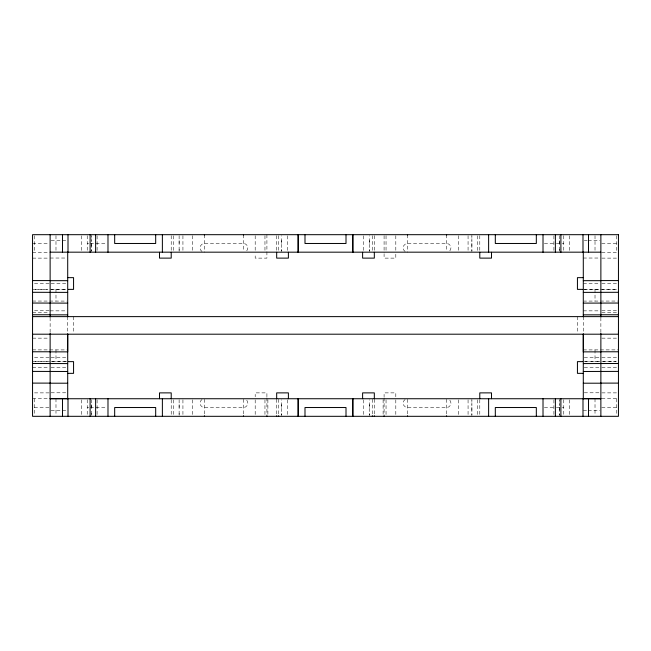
<?xml version="1.0" encoding="UTF-8"?>
<svg xmlns="http://www.w3.org/2000/svg" width="651" height="651" viewBox="0 0 651 651"><rect width="100%" height="100%" fill="white"/><g stroke="black" fill="none" stroke-linecap="round" stroke-linejoin="round"><path stroke-width="0.49" stroke-dasharray="3.25 2.44" d="M91.238 415.338L91.238 413.385M91.238 407.526L91.238 404.596M91.238 249.333L91.238 251.286L91.238 235.662L91.238 237.615M91.238 246.404L91.238 240.544M179.123 415.338L179.123 413.385M179.123 407.526L179.123 404.596M179.123 251.286L179.123 249.333M179.123 243.474L179.123 240.544M281.558 413.385L281.558 415.338L281.558 399.714M281.558 407.526L281.558 404.596M281.558 249.333L281.558 251.286L281.558 235.662M281.558 243.474L281.558 240.544M369.442 413.385L369.442 415.338L369.442 399.714M369.442 407.526L369.442 404.596M369.442 249.333L369.442 251.286L369.442 235.662M369.442 243.474L369.442 240.544M383.113 399.616L383.113 415.436M471.877 413.385L471.877 415.338L471.877 399.714L471.877 401.667M471.877 410.455L471.877 404.596M471.877 249.333L471.877 251.286L471.877 235.662L471.877 237.615M471.877 246.404L471.877 240.544M559.762 413.385L559.762 415.338L559.762 399.714L559.762 401.667M559.762 410.455L559.762 404.596M559.762 251.286L559.762 249.333M559.762 243.474L559.762 240.544M51.103 240.544L66.727 240.544M584.273 240.544L587.202 240.544M588.178 240.544L599.897 240.544M32.55 243.474L49.248 243.474M87.234 243.474L88.731 243.474M90.22 243.474L94.558 243.474M95.941 243.474L106.642 243.474M544.358 243.474L555.059 243.474M556.442 243.474L560.78 243.474M562.269 243.474L563.766 243.474M601.752 243.474L618.45 243.474M32.55 252.262L49.248 252.262M601.752 252.262L618.45 252.262M32.55 258.121L49.15 258.121M50.127 258.032L66.727 258.032M583.296 258.032L599.897 258.032M601.85 258.121L618.45 258.121M34.503 283.47L49.15 283.47M51.103 283.47L67.704 283.47M583.296 283.47L599.897 283.47M601.85 283.47L616.497 283.47M32.55 289.329L49.15 289.329M51.103 289.329L66.727 289.329M584.273 289.329L599.897 289.329M601.85 289.329L618.45 289.329M35.113 289.37L47.93 289.37M50.127 289.37L66.727 289.37M583.296 289.37L599.897 289.37M600.507 289.37L615.887 289.37M32.55 301.047L66.727 301.087M583.296 301.087L618.45 301.047M34.503 310.763L49.15 310.763M50.127 310.852L66.727 310.852M583.296 310.852L599.897 310.852M601.85 310.763L616.497 310.763M32.55 312.765L49.15 312.765M601.85 312.765L618.45 312.765M32.55 338.154L49.15 338.154M601.85 338.154L618.45 338.154M32.55 349.872L66.727 349.912M583.296 349.912L618.45 349.872M34.503 357.635L49.15 357.635M601.85 357.635L616.497 357.635M51.103 357.725L66.727 357.725M584.273 357.725L599.897 357.725M32.55 361.59L49.15 361.59M51.103 361.59L67.704 361.59M599.897 361.59L583.296 361.59L600.507 361.63M601.85 361.59L618.45 361.59M35.113 361.63L66.727 361.63M603.07 361.63L615.887 361.63M32.55 367.449L49.15 367.449M51.103 367.449L66.727 367.449M584.273 367.449L599.897 367.449M601.85 367.449L618.45 367.449M51.103 392.789L66.727 392.789M584.273 392.789L599.897 392.789M34.503 392.878L49.15 392.878M601.85 392.878L616.497 392.878M32.55 398.738L49.248 398.738M601.752 398.738L618.45 398.738M34.308 407.526L49.248 407.526M87.234 407.526L88.731 407.526M90.22 407.526L94.558 407.526M95.941 407.526L106.642 407.526M544.358 407.526L555.059 407.526M556.442 407.526L560.78 407.526M562.269 407.526L563.766 407.526M601.752 407.526L616.692 407.526M51.103 410.455L66.727 410.455M583.296 410.455L587.202 410.455M588.178 410.455L599.897 410.455M616.774 235.784L616.774 252.262M616.774 398.738L616.774 415.216M600.873 317.712L600.873 333.222M595.014 235.662L595.014 252.262M595.014 289.37L595.014 301.087M595.014 349.912L595.014 361.63M595.014 398.738L595.014 415.216M583.296 316.622L583.296 333.222M577.437 316.622L577.437 333.222M569.625 235.784L569.625 251.164M569.625 399.836L569.625 415.216M563.766 235.662L563.766 251.286M563.766 399.714L563.766 415.338M559.762 235.662L559.762 251.164M553.903 235.784L553.903 251.164M553.903 399.836L553.903 415.216M479.787 235.662L479.787 252.262M479.787 399.714L479.787 415.338M477.736 235.784L477.736 251.164M477.736 399.836L477.736 415.216M468.069 235.662L468.069 252.262M468.069 399.836L468.069 415.216M458.304 235.662L458.304 252.262M458.304 399.836L458.304 415.216M446.586 234.685L446.586 251.717M446.586 399.283L446.586 415.216M407.526 234.685L407.526 252.262M407.526 399.283L407.526 415.216M395.808 235.662L395.808 252.262M395.808 254.215L395.808 258.121L384.09 258.121L384.09 254.215M395.808 396.784L395.808 392.878L384.09 392.878L384.09 396.784M395.808 399.836L395.808 415.216M386.043 235.662L386.043 252.262M386.043 399.836L386.043 415.216M384.09 235.662L384.09 253.239M384.09 397.761L384.09 415.338M374.325 235.662L374.325 251.286M374.325 399.283L374.325 415.338M372.372 235.662L372.372 252.262M372.372 399.283L372.372 415.216M363.584 235.784L363.584 251.164M363.584 399.836L363.584 415.216M287.416 235.784L287.416 251.164M287.416 399.836L287.416 415.216M278.628 235.662L278.628 252.262M278.628 399.283L278.628 415.216M276.675 235.662L276.675 252.262M276.675 399.283L276.675 415.338M267.886 399.616L267.886 415.436M266.91 234.685L266.91 258.121L255.192 258.121L255.192 254.215M266.91 396.784L266.91 392.878L255.192 392.878L255.192 396.784M266.91 397.761L266.91 415.338M264.957 235.662L264.957 252.262M264.957 399.836L264.957 415.216M255.192 235.662L255.192 252.262M255.192 399.836L255.192 415.216M243.474 234.685L243.474 251.717M243.474 399.283L243.474 415.216M204.414 234.685L204.414 252.262M204.414 399.283L204.414 415.216M192.696 235.662L192.696 252.262M192.696 399.836L192.696 415.216M182.931 235.662L182.931 252.262M182.931 399.836L182.931 415.216M179.123 235.662L179.123 251.164M179.123 399.714L179.123 415.216M173.264 235.784L173.264 251.164M173.264 399.836L173.264 415.216M171.213 235.662L171.213 251.286M171.213 399.714L171.213 415.338M97.097 235.784L97.097 251.164M97.097 399.836L97.097 415.216M91.238 399.714L91.238 415.216M87.234 235.662L87.234 251.286M87.234 399.714L87.234 415.338M81.375 235.784L81.375 251.164M81.375 399.836L81.375 415.216M73.563 316.622L73.563 333.222M67.704 316.622L67.704 333.222M55.986 235.662L55.986 252.262M55.986 289.37L55.986 301.087M55.986 349.912L55.986 361.63M55.986 398.738L55.986 415.216M50.127 317.712L50.127 333.222M34.226 235.784L34.226 252.262M34.226 398.738L34.226 415.216M202.013 251.546A4.394 4.394 0 0 1 204.414 243.474L243.474 243.474A4.394 4.394 0 0 1 245.875 251.546M405.125 251.546A4.394 4.394 0 0 1 407.526 243.474L446.586 243.474A4.394 4.394 0 0 1 448.987 251.546M202.013 399.454A4.394 4.394 0 0 0 204.414 407.526L243.474 407.526A4.394 4.394 0 0 0 245.875 399.454M405.125 399.454A4.394 4.394 0 0 0 407.526 407.526L446.586 407.526A4.394 4.394 0 0 0 448.987 399.454"/><path stroke-width="0.98" d="M32.55 337.128L32.55 334.199L618.45 334.199L618.45 331.269M32.55 319.551L32.55 316.622L618.45 316.622L618.45 313.692M67.704 334.288L67.704 351.865L50.127 351.865M583.296 334.288L583.296 351.865L600.873 351.865M50.127 252.173L600.873 252.173M67.704 277.651L73.563 277.651L73.563 289.37L68.436 289.37M583.296 277.651L577.437 277.651L577.437 289.37L582.564 289.37M32.55 280.581L50.127 280.581M600.873 280.581L618.45 280.581M50.127 280.671L67.704 280.671M583.296 280.671L600.873 280.671M32.55 292.299L67.704 292.389M618.45 292.299L583.296 292.389M32.55 303.04L67.704 303.13M583.296 303.13L618.45 303.04M32.55 314.759L50.127 314.759M600.873 314.759L618.45 314.759M50.127 314.848L67.704 314.848M583.296 314.848L600.873 314.848M32.55 351.776L50.127 351.776M600.873 351.776L618.45 351.776M68.436 361.63L73.563 361.63L73.563 373.349L67.704 373.349M582.564 361.63L577.437 361.63L577.437 373.349L583.296 373.349M32.55 363.494L67.704 363.584M618.45 363.494L583.296 363.584M32.55 371.395L67.704 371.485M583.296 371.485L618.45 371.395M32.55 383.113L50.127 383.113M600.873 383.113L618.45 383.113M50.127 383.203L67.704 383.203M583.296 383.203L600.873 383.203M50.127 398.648L67.704 398.648M583.296 398.648L600.873 398.648M50.127 398.738L600.873 398.738M600.873 234.685L600.873 317.07M600.873 333.271L600.873 416.315M588.512 234.685L588.512 252.262M588.512 398.738L588.512 416.315M583.296 252.173L583.296 316.85M583.296 333.784L583.296 398.738M582.995 234.685L582.995 252.262M582.995 398.738L582.995 416.315M560.893 234.685L560.893 252.262M560.893 398.738L560.893 416.315M555.376 234.685L555.376 252.262M555.376 398.738L555.376 416.315M543.015 234.685L543.015 252.262M543.015 398.738L543.015 416.315M536.326 234.685L536.326 243.474L495.313 243.474L495.313 234.685M536.326 416.315L536.326 407.526L495.313 407.526L495.313 416.315M491.505 252.262L491.505 258.121L479.787 258.121L479.787 252.262M491.505 398.738L491.505 392.878L479.787 392.878L479.787 398.738M488.624 234.685L488.624 252.262M488.624 398.738L488.624 416.315M446.586 234.685L446.586 235.239M446.586 415.761L446.586 416.315M407.526 234.685L407.526 235.239M407.526 415.761L407.526 416.315M384.09 415.761L384.09 416.315M374.325 252.262L374.325 258.121L362.607 258.121L362.607 252.262M374.325 398.738L374.325 392.878L362.607 392.878L362.607 398.738M374.325 415.761L374.325 416.315M372.372 415.761L372.372 416.315M352.94 234.685L352.94 252.262M352.94 398.738L352.94 416.315M352.696 234.685L352.696 252.262M352.696 398.738L352.696 416.315M346.006 234.685L346.006 243.474L304.993 243.474L304.993 234.685M346.006 416.315L346.006 407.526L304.993 407.526L304.993 416.315M298.304 234.685L298.304 252.262M298.304 398.738L298.304 416.315M298.06 234.685L298.06 252.262M298.06 398.738L298.06 416.315M288.393 252.262L288.393 258.121L276.675 258.121L276.675 252.262M288.393 398.738L288.393 392.878L276.675 392.878L276.675 398.738M278.628 415.761L278.628 416.315M276.675 415.761L276.675 416.315M266.91 415.761L266.91 416.315M243.474 234.685L243.474 235.239M243.474 415.761L243.474 416.315M204.414 234.685L204.414 235.239M204.414 415.761L204.414 416.315M171.213 252.262L171.213 258.121L159.495 258.121L159.495 252.262M171.213 398.738L171.213 392.878L159.495 392.878L159.495 398.738M162.376 234.685L162.376 252.262M162.376 398.738L162.376 416.315M155.687 234.685L155.687 243.474L114.674 243.474L114.674 234.685M155.687 416.315L155.687 407.526L114.674 407.526L114.674 416.315M107.985 234.685L107.985 252.262M107.985 398.738L107.985 416.315M95.624 234.685L95.624 252.262M95.624 398.738L95.624 416.315M90.107 234.685L90.107 252.262M90.107 398.738L90.107 416.315M68.005 234.685L68.005 252.262M68.005 398.738L68.005 416.315M67.704 252.173L67.704 316.85M67.704 333.784L67.704 398.738M62.488 234.685L62.488 252.262M62.488 398.738L62.488 416.315M50.127 234.685L50.127 317.07M50.127 333.271L50.127 416.315M618.45 234.685L32.55 234.685L32.55 416.315L618.45 416.315L618.45 234.685"/></g></svg>
